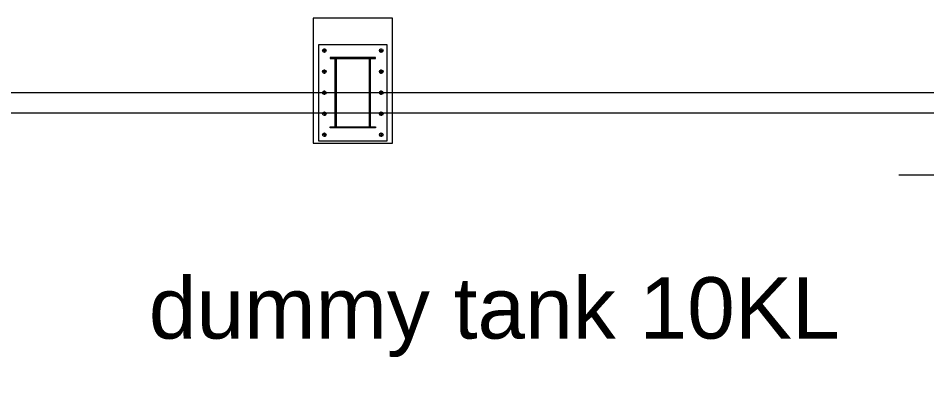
# Model space of a CAD drawing. Header units: inches. Extents: x 702888 to 852715, y 9845 to 271320.
# Drawn here: x 726645 to 734640, y 259998 to 263152 of the extents above; entities that cross this region are included whole.
import ezdxf

# ---------------------------------------------------------------- set-up
doc = ezdxf.new("R2010")
doc.units = ezdxf.units.IN
doc.header["$MEASUREMENT"] = 0
doc.layers.get('0').update_dxf_attribs({"lineweight": 5})
doc.layers.add('chain', color=2, linetype='Continuous', lineweight=5)
doc.styles.add('LUCIDA CONSOLE', font='swissl.ttf')

# ---------------------------------------------------------------- blocks, each defined once
blk = doc.blocks.new('A$C76b9bb42')
at = {"color": 3}
for p, q in [((17731.5667, 27921.1859), (17695.5667, 27921.1859)), ((17713.5667, 27903.1859), (17713.5667, 27939.1859)), ((18195.5667, 27921.1859), (18231.5667, 27921.1859)), ((18213.5667, 27903.1859), (18213.5667, 27939.1859)), ((17713.5667, 27718.1859), (17713.5667, 27754.1859)), ((18213.5667, 27718.1859), (18213.5667, 27754.1859)), ((17731.5667, 27736.1859), (17695.5667, 27736.1859)), ((18195.5667, 27736.1859), (18231.5667, 27736.1859)), ((17731.5667, 27551.1859), (17695.5667, 27551.1859)), ((17713.5667, 27533.1859), (17713.5667, 27569.1859)), ((18195.5667, 27551.1859), (18231.5667, 27551.1859)), ((18213.5667, 27533.1859), (18213.5667, 27569.1859)), ((17731.5667, 27366.1859), (17695.5667, 27366.1859)), ((17713.5667, 27384.1859), (17713.5667, 27348.1859)), ((18195.5667, 27366.1859), (18231.5667, 27366.1859)), ((18213.5667, 27384.1859), (18213.5667, 27348.1859)), ((17713.5667, 27199.1859), (17713.5667, 27163.1859)), ((18213.5667, 27199.1859), (18213.5667, 27163.1859)), ((17731.5667, 27181.1859), (17695.5667, 27181.1859)), ((18195.5667, 27181.1859), (18231.5667, 27181.1859))]:
    blk.add_line(p, q, dxfattribs=at)
blk.add_lwpolyline([(17613.5667, 28206.1859), (17613.5667, 27106.1859), (18313.5667, 27106.1859), (18313.5667, 28206.1859)], close=True)
at = {"color": 1}
blk.add_lwpolyline([(18263.5667, 27976.1859), (18263.5667, 27126.1859), (17663.5667, 27126.1859), (17663.5667, 27976.1859)], close=True, dxfattribs=at)
at = {"color": 4}
for points in [[(18163.5667, 27851.1859), (18163.5667, 27859.1859), (17763.5667, 27859.1859), (17763.5667, 27851.1859)], [(17817.5667, 27851.1859), (17817.5667, 27251.1859), (17809.5667, 27251.1859), (17809.5667, 27851.1859)], [(18117.5667, 27851.1859), (18117.5667, 27251.1859), (18109.5667, 27251.1859), (18109.5667, 27851.1859)], [(18163.5667, 27251.1859), (18163.5667, 27243.1859), (17763.5667, 27243.1859), (17763.5667, 27251.1859)]]:
    blk.add_lwpolyline(points, close=True, dxfattribs=at)
at = {"color": 152, "true_color": 0x2776bb}
for points in [[(14008.076, 27551.1859), (14008.076, 3533.1859), (100808.5667, 3533.1859), (100808.5667, 27551.1859)], [(14188.076, 27371.1859), (14188.076, 3713.1859), (100628.5667, 3713.1859), (100628.5667, 27371.1859)]]:
    blk.add_lwpolyline(points, close=True, dxfattribs=at)
at = {"color": 3}
for centre in [(17713.5667, 27921.1859), (18213.5667, 27921.1859), (17713.5667, 27736.1859), (18213.5667, 27736.1859), (17713.5667, 27551.1859), (18213.5667, 27551.1859), (17713.5667, 27366.1859), (18213.5667, 27366.1859), (17713.5667, 27181.1859), (18213.5667, 27181.1859)]:
    blk.add_circle(centre, 16, dxfattribs=at)
at = {"layer": 'chain', "color": 1}
blk.add_lwpolyline([(30697.8228, 22456.5153), (27794.1405, 26824.7599), (22768.9901, 26824.7599)], dxfattribs=at)
at = {"style": 'LUCIDA CONSOLE'}
blk.add_text('dummy tank 10KL', height=540, dxfattribs=at).set_placement((16168.7629, 25388.8133))

msp = doc.modelspace()

# ---------------------------------------------------------------- block references
at = {"layer": 'chain', "color": 1}
msp.add_blockref('A$C76b9bb42', (711625.145, 234945.321), dxfattribs=at)

doc.saveas('drawing.dxf')
